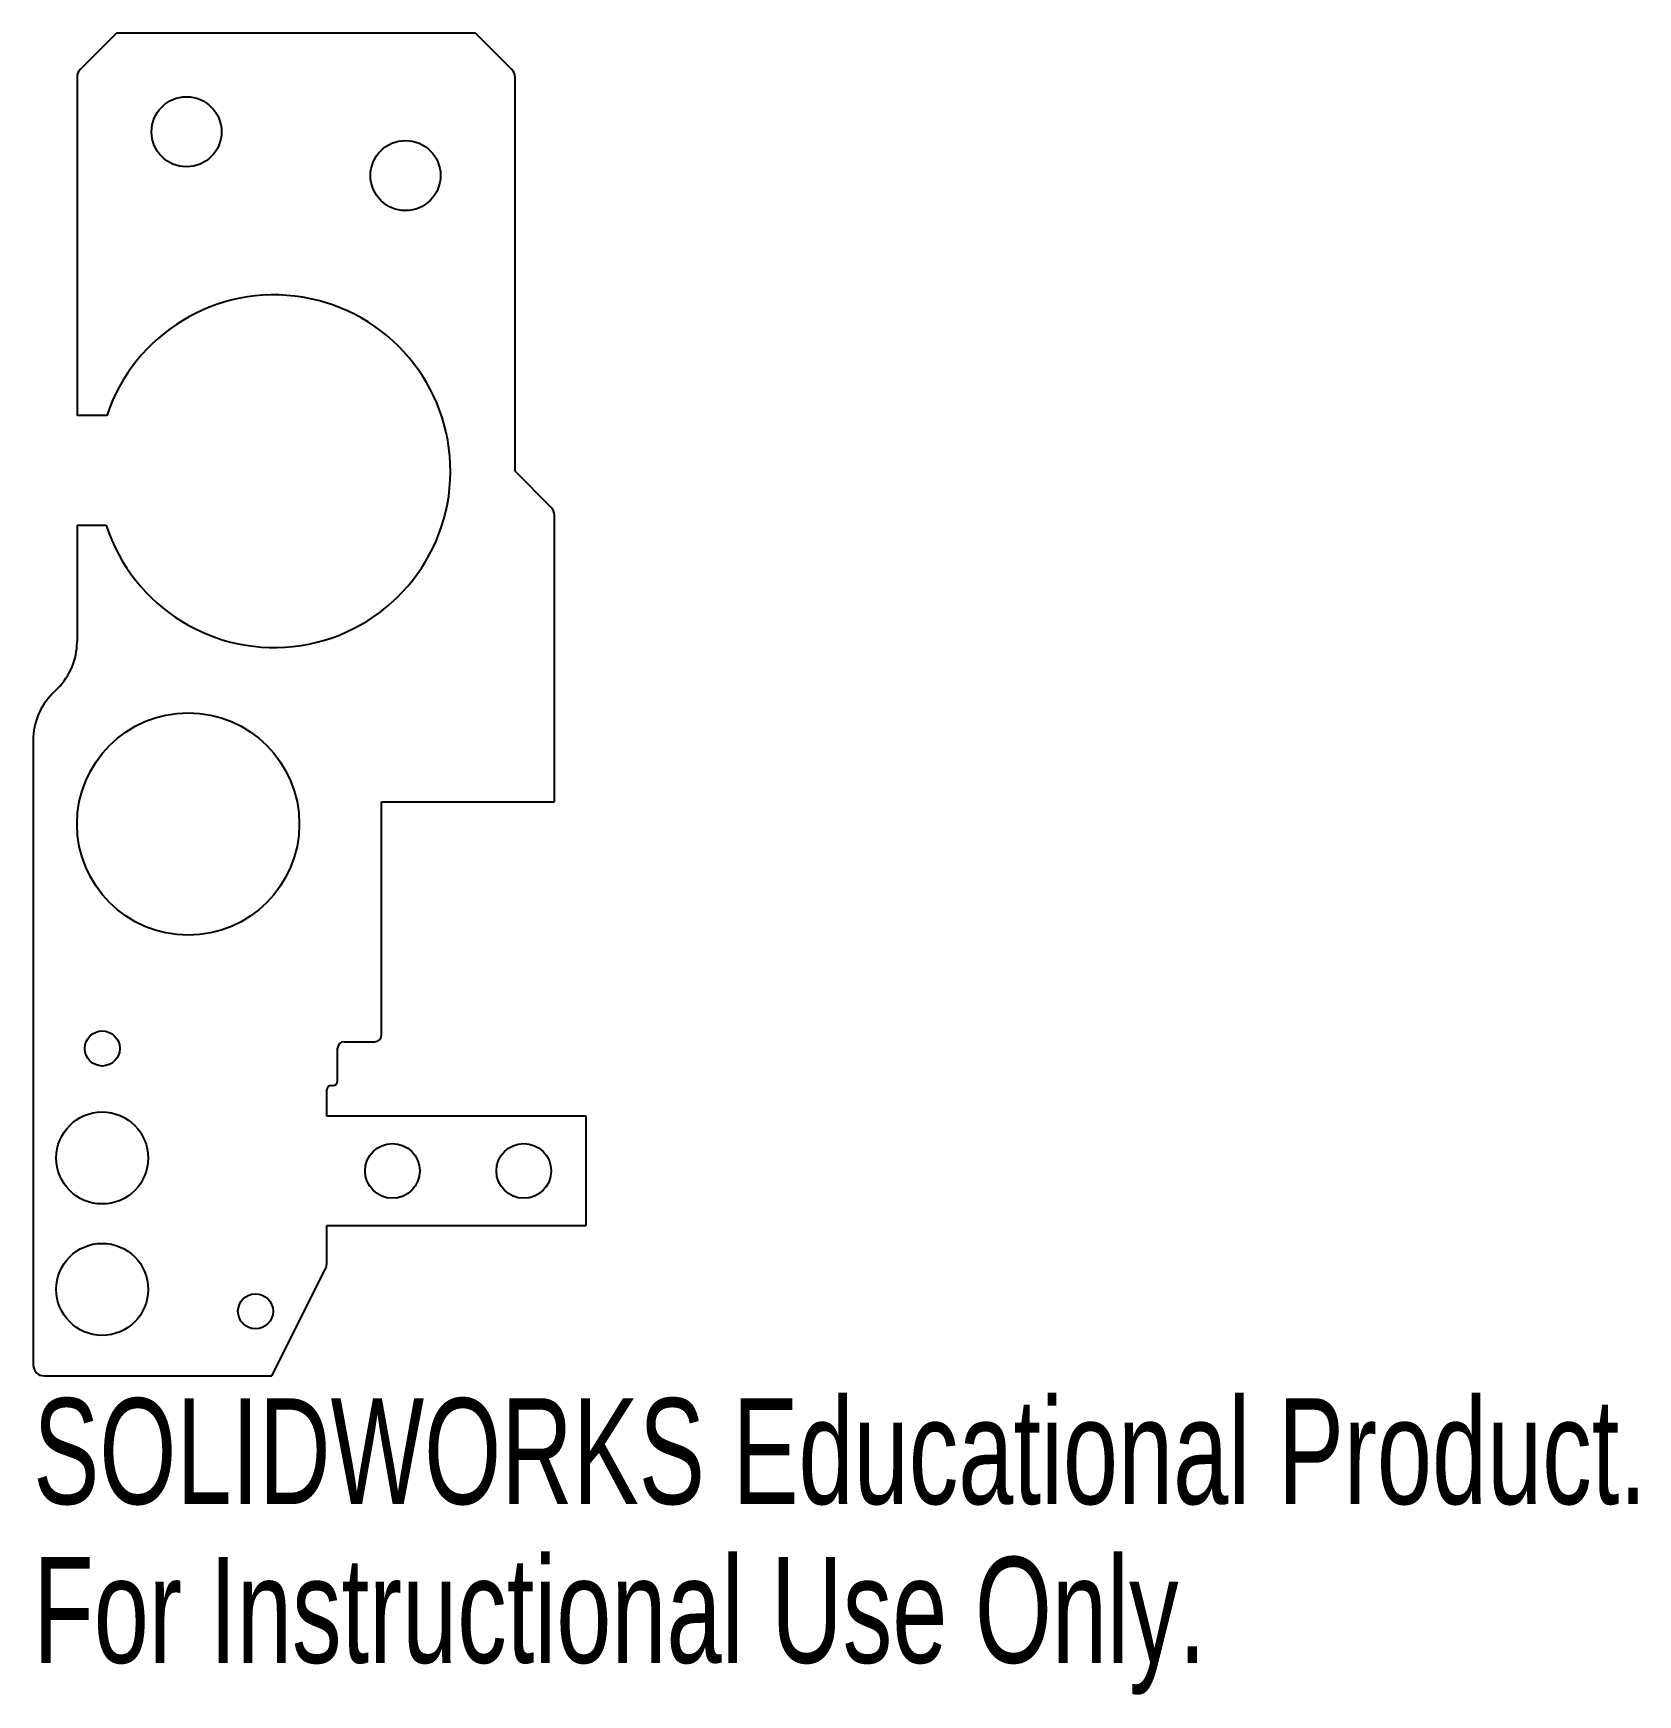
# Model space of a CAD drawing. Header units: millimetres. Extents: x 0 to 73.3, y -14.6 to 61.3.
import ezdxf

# ---------------------------------------------------------------- set-up
doc = ezdxf.new("R2010")
doc.units = ezdxf.units.MM
doc.styles.add('SLDTEXTSTYLE0', font='TXT', dxfattribs={"width": 0.7})

msp = doc.modelspace()

# ---------------------------------------------------------------- linework, layer by layer
at = {"color": 7, "linetype": 'Continuous', "lineweight": 25}
for p, q in [((3.8, 61.31), (2.146, 59.656)), ((20.2, 61.31), (3.8, 61.31)), ((21.854, 59.656), (20.2, 61.31)), ((2, 59.303), (2, 43.847)), ((22, 41.31), (22, 59.303)), ((3.36, 43.847), (2, 43.847)), ((23.654, 39.656), (22, 41.31)), ((2, 38.847), (2, 33.518)), ((2, 38.847), (3.336, 38.847)), ((23.8, 26.21), (23.8, 39.303)), ((1.121, 31.396), (0.879, 31.154)), ((0, 29.032), (0, 0.5)), ((15.9, 26.21), (23.8, 26.21)), ((15.9, 15.56), (15.9, 26.21)), ((14.2, 15.26), (15.6, 15.26)), ((13.9, 13.46), (13.9, 14.96)), ((13.4, 11.86), (13.4, 13.06)), ((13.6, 13.26), (13.7, 13.26)), ((25.25, 11.86), (13.4, 11.86)), ((25.25, 6.86), (25.25, 11.86)), ((13.4, 6.86), (25.25, 6.86)), ((13.4, 5.117), (13.4, 6.86)), ((10.9, 0), (13.347, 4.893)), ((0.5, 0), (10.9, 0))]:
    msp.add_line(p, q, dxfattribs=at)
for centre, radius in [((7, 56.81), 1.6), ((17, 54.81), 1.6), ((7.075, 25.2), 5.075), ((3.15, 14.95), 0.8), ((3.15, 9.95), 2.1), ((16.4, 9.36), 1.25), ((22.4, 9.36), 1.25), ((3.15, 3.95), 2.1), ((10.15, 2.95), 0.8)]:
    msp.add_circle(centre, radius, dxfattribs=at)
for centre, radius, start, end in [((2.5, 59.303), 0.5, 135, 180), ((21.5, 59.303), 0.5, 0, 45), ((11, 41.31), 8.05, 197.8189, 161.63263), ((23.3, 39.303), 0.5, 0, 45), ((-1, 33.518), 3, 315, 0), ((3, 29.032), 3, 135, 180), ((14.2, 14.96), 0.3, 90, 180), ((15.6, 15.56), 0.3, 270, 0), ((13.6, 13.06), 0.2, 90, 180), ((13.7, 13.46), 0.2, 270, 0), ((12.9, 5.117), 0.5, 333.43, 0), ((0.5, 0.5), 0.5, 180, 270)]:
    msp.add_arc(centre, radius, start, end, dxfattribs=at)

# ---------------------------------------------------------------- texts
at = {"color": 7, "linetype": 'Continuous', "char_height": 4.83362, "attachment_point": 1, "style": 'SLDTEXTSTYLE0'}
for s, insert in [('SOLIDWORKS Educational Product.', (0, -1.02)), ('For Instructional Use Only.', (0, -8.27))]:
    msp.add_mtext(s, dxfattribs=dict(at, insert=insert))

doc.saveas('drawing.dxf')
